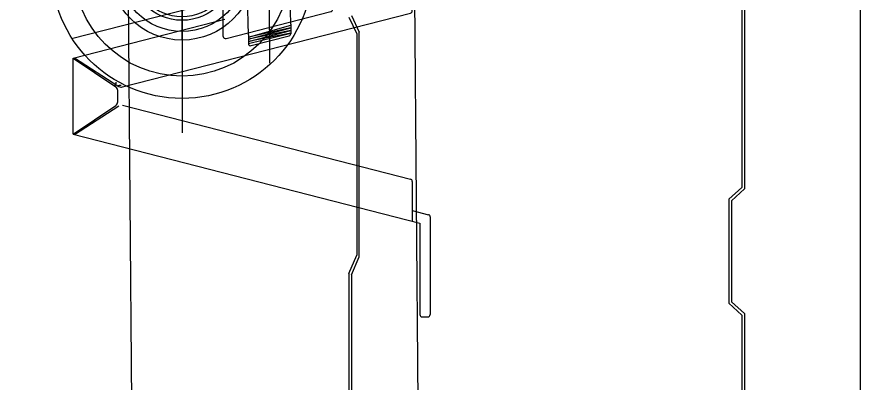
# Model space of a CAD drawing. Header units: millimetres. Extents: x 13515 to 183937, y -33900 to -660.
# Drawn here: x 82065.9 to 82227.9, y -17221.6 to -17151.3 of the extents above; entities that cross this region are included whole.
import ezdxf

# ---------------------------------------------------------------- set-up
doc = ezdxf.new("R2010")
doc.units = ezdxf.units.MM
doc.header["$LTSCALE"] = 100
doc.header["$MEASUREMENT"] = 0
doc.linetypes.add('CEN', pattern=[62, 60, -1, 0, -1])
doc.linetypes.add('HID', pattern=[2.5, 1.5, -1])
doc.layers.get('0').update_dxf_attribs({"linetype": 'CONTINUOUS'})
for name, color, linetype in [('[0]', 255, 'CONTINUOUS'), ('A-외장판넬', 8, 'CONTINUOUS'), ('CEN', 1, 'CEN'), ('PANEL', 9, 'CONTINUOUS')]:
    doc.layers.add(name, color=color, linetype=linetype)

# ---------------------------------------------------------------- blocks, each defined once
blk = doc.blocks.new('11')
at = {"color": 7}
for p, q in [((5196.9856117918, -25158.74656224536), (5196.9856117918, -25142.37552183244)), ((5196.9856117918, -25158.74656224536), (5196.9856117918, -25142.37552183244)), ((5198.958219189871, -25159.94462801603), (5198.958219189871, -25142.37552183244)), ((5198.958219189871, -25159.94462801603), (5198.958219189871, -25142.37552183244)), ((5195.527597628081, -25166.75567892503), (5195.527597628081, -25159.12017837481)), ((5195.527597628081, -25166.75567892503), (5195.527597628081, -25159.12017837481)), ((5195.527597628081, -25199.47049692017), (5195.527597628081, -25207.10599747038)), ((5195.527597628081, -25199.47049692017), (5195.527597628081, -25207.10599747038)), ((5196.9856117918, -25207.47961359983), (5196.9856117918, -25225.05243651546)), ((5196.9856117918, -25207.47961359983), (5196.9856117918, -25225.05243651546)), ((5198.958219189871, -25206.28154782916), (5198.958219189871, -25225.05243651546)), ((5198.958219189871, -25206.28154782916), (5198.958219189871, -25225.05243651546))]:
    blk.add_line(p, q, dxfattribs=at)
at = {"color": 7, "linetype": 'CEN'}
for p, q in [((5197.414439487025, -25141.94669413718), (5198.529391494647, -25141.94669413718)), ((5197.414439487025, -25141.94669413718), (5198.529391494647, -25141.94669413718)), ((5197.414439487025, -25225.48126421071), (5198.529391494647, -25225.48126421071)), ((5197.414439487025, -25225.48126421071), (5198.529391494647, -25225.48126421071))]:
    blk.add_line(p, q, dxfattribs=at)
for p, q in [((5195.098304052898, -25159.23018485349), (5196.9856117918, -25158.74656224536)), ((5195.098304052898, -25159.23018485349), (5196.9856117918, -25158.74656224536)), ((5180.50443827594, -25162.96986295882), (5195.098304052898, -25159.23018485349)), ((5180.50443827594, -25162.96986295882), (5195.098304052898, -25159.23018485349)), ((5195.527597628081, -25161.15652083867), (5198.635839257804, -25160.36003392103)), ((5195.527597628081, -25161.15652083867), (5198.635839257804, -25160.36003392103)), ((5139.851221174383, -25181.35554643866), (5195.205217696015, -25167.17108483002)), ((5139.851221174383, -25181.35554643866), (5195.205217696015, -25167.17108483002)), ((5130.345787954079, -25175.82301710378), (5159.492347089938, -25168.35421132523)), ((5130.345787954079, -25190.40315874137), (5130.345787954079, -25175.82301710378)), ((5130.345787954079, -25175.82301710378), (5138.543459577125, -25181.33864875598)), ((5130.345787954079, -25190.40315874137), (5130.345787954079, -25175.82301710378)), ((5130.345787954079, -25175.82301710378), (5138.543459577125, -25181.33864875598)), ((5130.595932329953, -25175.75891760748), (5139.159552539045, -25181.23631672427)), ((5130.595932329953, -25175.75891760748), (5139.159552539045, -25181.23631672427)), ((5138.922341858552, -25184.17594499356), (5138.922341858552, -25182.05023085157)), ((5138.922341858552, -25184.17594499356), (5138.922341858552, -25182.05023085157)), ((5130.345787954079, -25190.40315874137), (5138.543459577125, -25184.88752708922)), ((5130.345787954079, -25190.40315874137), (5138.543459577125, -25184.88752708922)), ((5130.595932329953, -25190.46725823771), (5139.159552539045, -25184.98985912086)), ((5130.595932329953, -25190.46725823771), (5139.159552539045, -25184.98985912086)), ((5139.851221174383, -25184.87062940653), (5195.205217696015, -25199.05509101518)), ((5139.851221174383, -25184.87062940653), (5195.205217696015, -25199.05509101518)), ((5130.345787954079, -25190.40315874137), (5196.9856117918, -25207.47961359983)), ((5130.345787954079, -25190.40315874137), (5196.9856117918, -25207.47961359983)), ((5195.527597628081, -25205.06965500652), (5198.635839257804, -25205.86614192417)), ((5195.527597628081, -25205.06965500652), (5198.635839257804, -25205.86614192417))]:
    blk.add_line(p, q)
at = {"color": 7}
for centre, start, end in [((5197.414439487047, -25142.37552183244), 90, 180), ((5197.414439487047, -25142.37552183244), 90, 180), ((5198.529391494669, -25142.37552183244), 0, 90), ((5198.529391494669, -25142.37552183244), 0, 90), ((5197.414439487047, -25225.05243651546), 180, 270), ((5197.414439487047, -25225.05243651546), 180, 270), ((5198.529391494669, -25225.05243651546), 270, 0), ((5198.529391494669, -25225.05243651546), 270, 0)]:
    blk.add_arc(centre, 0.4288276952236967, start, end, dxfattribs=at)
for centre, radius, start, end in [((5198.529391494669, -25159.94462801603), 0.4288276952236967, 284.3727786850034, 0), ((5198.529391494669, -25159.94462801603), 0.4288276952236967, 284.3727786850034, 0), ((5195.098769932878, -25166.75567892497), 0.4288276952236967, 284.3727786850034, 0), ((5195.098769932878, -25166.75567892497), 0.4288276952236967, 284.3727786850034, 0), ((5138.064686468127, -25182.05023085157), 0.8576553904473933, 0, 56.06618799964051), ((5138.064686468127, -25182.05023085157), 0.8576553904473933, 0, 56.06618799964051), ((5139.638325648089, -25180.52473462862), 0.8576553904473933, 236.0661879996405, 284.3727786850034), ((5139.638325648089, -25180.52473462862), 0.8576553904473933, 236.0661879996405, 284.3727786850034), ((5138.064686468127, -25184.17594499356), 0.8576553904473933, 303.9338120003595, 0), ((5195.098769932878, -25199.47049692017), 0.4288276952236967, 0, 75.62722131499667), ((5195.098769932878, -25199.47049692017), 0.4288276952236967, 0, 75.62722131499667), ((5198.529391494669, -25206.2815478291), 0.4288276952236967, 0, 75.62722131499667), ((5198.529391494669, -25206.2815478291), 0.4288276952236967, 0, 75.62722131499667)]:
    blk.add_arc(centre, radius, start, end)
blk = doc.blocks.new('roll')
at = {"color": 1}
for p, q in [((-4.4334228733e-06, -13.76701811217936), (-4.4334228733e-06, 15.135542328062)), ((-4.4334228733e-06, -13.76701811217936), (-4.4334228733e-06, 15.135542328062)), ((16.61530714217224, 13.86767193785636), (16.82240646092759, -18.37380420189584)), ((16.61530714217224, 13.86767193785636), (16.82240646092759, -18.37380420189584)), ((-13.38834995363868, 0), (13.14283256560156, 0)), ((-13.38834995363868, 0), (13.14283256560156, 0))]:
    blk.add_line(p, q, dxfattribs=at)
for p, q in [((24.8616117004276, 0.2174934283830225), (26.90798956070648, 4.995859091868624)), ((24.8616117004276, 0.2174934283830225), (26.90798956070648, 4.995859091868624)), ((27.1957412279171, 5.242445562849752), (27.78892638478828, 5.394449259329121)), ((27.1957412279171, 5.242445562849752), (27.78892638478828, 5.394449259329121)), ((28.41012365583629, 1.126799616904463), (28.32409547921452, 4.988593866873998)), ((28.41012365583629, 1.126799616904463), (28.32409547921452, 4.988593866873998)), ((9.010276078648529, -2.07367874745978), (25.73455619237393, 2.211918031680397)), ((9.010276078648529, -2.07367874745978), (25.73455619237393, 2.211918031680397)), ((7.933307928215072, -4.120384413283318), (28.41012365583629, 1.126799616904463)), ((7.933307928215072, -4.120384413283318), (28.41012365583629, 1.126799616904463)), ((4.688133527735771, -2.598975516797509), (7.497587405718149, -2.598975516797509)), ((4.688133527735771, -2.598975516797509), (7.497587405718149, -2.598975516797509)), ((9.010276078648529, -3.844411324651446), (9.010276078648529, -2.07367874745978)), ((9.010276078648529, -3.844411324651446), (9.010276078648529, -2.07367874745978)), ((-4.4334228733e-06, -5.360346190340351), (7.933307928215072, -4.120384413283318)), ((-4.4334228733e-06, -5.360346190340351), (7.933307928215072, -4.120384413283318)), ((6.653694831000393, -4.320385529776103), (7.933307928215072, -4.120384413283318)), ((6.653694831000393, -4.320385529776103), (7.933307928215072, -4.120384413283318)), ((-21.21325120764414, -13.62553265562747), (7.933307928215072, -6.156726877088658)), ((8.468583386596947, -13.6298537759576), (28.62301918215235, -8.465279603376983)), ((8.468583386596947, -13.6298537759576), (28.62301918215235, -8.465279603376983)), ((20.89626956555185, -10.85633375548059), (20.89626956555185, -12.71213901398005)), ((20.89626956555185, -10.85633375548059), (20.89626956555185, -12.71213901398005)), ((12.74854335630152, -12.94418859662255), (12.74854335630152, -14.58021966129308)), ((12.74854335630152, -12.94418859662255), (12.74854335630152, -14.58021966129308)), ((13.2838188146834, -14.99562556628371), (20.57388963348785, -13.12754491897067)), ((13.2838188146834, -14.99562556628371), (20.57388963348785, -13.12754491897067))]:
    blk.add_line(p, q)
at = {"color": 7}
for p, q in [((28.94539911421816, -8.049873698386362), (28.94539911421816, 0.7113937119138427)), ((28.94539911421816, -8.049873698386362), (28.94539911421816, 0.7113937119138427)), ((7.933307928215072, -13.21444787096698), (7.933307928215072, -4.120384413283318)), ((7.933307928215072, -13.21444787096698), (7.933307928215072, -4.120384413283318))]:
    blk.add_line(p, q, dxfattribs=at)
at = {"color": 1, "linetype": 'HID'}
for p, q in [((20.89626956555185, -10.85633375548059), (20.68917024679831, -0.8516946940799243)), ((20.89626956555185, -10.85633375548059), (20.68917024679831, -0.8516946940799243)), ((12.74854335630152, -12.94418859662255), (12.54144403754799, -2.939549535221885)), ((12.74854335630152, -12.94418859662255), (12.54144403754799, -2.939549535221885))]:
    blk.add_line(p, q, dxfattribs=at)
at = {"color": 2}
for p, q in [((12.74854394937756, -13.35474682413041), (20.89626956555185, -11.07916831295006)), ((12.74854394937756, -13.35474682413041), (20.89626956555185, -11.07916831295006)), ((12.74567889548234, -14.1789496334386), (20.89626956555185, -12.05735548230586)), ((12.74567889548234, -14.1789496334386), (20.89626956555185, -12.05735548230586)), ((20.89626956555185, -12.5696453449782), (12.74567889548234, -14.1789496334386)), ((20.89626956555185, -12.5696453449782), (12.74567889548234, -14.1789496334386)), ((12.74854335630152, -14.58021966129308), (20.89626956555185, -12.5696453449782)), ((12.74854335630152, -14.58021966129308), (20.89626956555185, -12.5696453449782)), ((20.89626956555185, -11.59145817562239), (12.74854394937756, -13.35474682413041)), ((20.89626956555185, -11.59145817562239), (12.74854394937756, -13.35474682413041)), ((12.75707770146619, -13.77366380317835), (20.89626956555185, -11.59145817562239)), ((12.75707770146619, -13.77366380317835), (20.89626956555185, -11.59145817562239)), ((20.89626956555185, -12.05735548230586), (12.75707770146619, -13.77366380317835)), ((20.89626956555185, -12.05735548230586), (12.75707770146619, -13.77366380317835))]:
    blk.add_line(p, q, dxfattribs=at)
at = {"color": 7}
for radius in [25.12672360912414, 20.83844665688717]:
    blk.add_circle((0, 3.0731898732e-06), radius, dxfattribs=at)
at = {"color": 4}
for radius in [13.93334397582993, 12.27516477856566, 10.13102630244727]:
    blk.add_circle((0, 3.0731898732e-06), radius, dxfattribs=at)
at = {"color": 6}
blk.add_circle((0, 3.0731898732e-06), 9.464227228934476, dxfattribs=at)
for radius in [4.652780493177119, 4.223952792952509]:
    blk.add_circle((0, 3.0731898732e-06), radius)
for centre, radius, start, end in [((-0.0100228198425612, 0.0139481529477053), 7.949313266143093, 340.8102292890781, 284.417772213925), ((-0.0100228198425612, 0.0139481529477053), 7.949313266143093, 340.8102292890781, 284.417772213925), ((-4.4334010454e-06, 0), 5.360346190296208, 330.9972121320973, 287.7667005647796), ((-4.4334010454e-06, 0), 5.360346190296208, 330.9972121320973, 287.7667005647796), ((27.30218899104694, 4.827039657917338), 0.4288276952236967, 104.3727786849918, 156.816536755109), ((27.30218899104694, 4.827039657917338), 0.4288276952236967, 104.3727786849918, 156.816536755109), ((27.89537414796905, 4.9790433543385), 0.4288276952236967, 1.276151966961008, 104.3727786849918), ((27.89537414796905, 4.9790433543385), 0.4288276952236967, 1.276151966961008, 104.3727786849918), ((20.05604573397795, -10.44752511568367), 13.86110855153509, 65.91148276454444, 142.834074605185), ((20.05604573397795, -10.44752511568367), 13.86110855153509, 65.91148276454444, 142.834074605185), ((28.51657141901524, 0.7113937119720504), 0.4288276952236967, 0, 104.3727786849918), ((28.51657141901524, 0.7113937119720504), 0.4288276952236967, 0, 104.3727786849918), ((28.51657141899341, -8.049873698386362), 0.4288276952236967, 284.3727786849918, 0), ((28.51657141899341, -8.049873698386362), 0.4288276952236967, 284.3727786849918, 0), ((20.46744187035074, -12.71213901398005), 0.4288276952236967, 284.3727786849918, 0), ((20.46744187035074, -12.71213901398005), 0.4288276952236967, 284.3727786849918, 0), ((8.362135623459835, -13.21444787096698), 0.4288276952236967, 180, 284.3727786849918), ((8.362135623459835, -13.21444787096698), 0.4288276952236967, 180, 284.3727786849918), ((13.17737105154811, -14.58021966129308), 0.4288276952236967, 180, 284.3727786849918), ((13.17737105154811, -14.58021966129308), 0.4288276952236967, 180, 284.3727786849918), ((-13.49435269359492, -21.97846054541878), 0.8576553904473933, 303.9338120003598, 0), ((-11.92071351363302, -23.50395676831249), 0.8576553904473933, 75.62722131500813, 123.9338120003597), ((-11.92071351363302, -23.50395676831249), 0.8576553904473933, 75.62722131500813, 123.9338120003597)]:
    blk.add_arc(centre, radius, start, end)
at = {"layer": 'CEN'}
for p, q in [((0, 31.73325251974166), (0, -31.73324637336191)), ((31.73324944655542, 3.0731898732e-06), (-31.7332494465536, 3.0731898732e-06))]:
    blk.add_line(p, q, dxfattribs=at)
blk = doc.blocks.new('OHD-575-S')
at = {"layer": 'PANEL'}
for p, q in [((29.5, 5.75), (29.5, -44)), ((30, 6.25), (30, -44.30901698768138)), ((-46, -11.30901698768139), (-44.5, -14.5)), ((-45.49999999999999, -11), (-44, -14.19098300486803)), ((-44.5, -14.5), (-44.5, -57)), ((-44, -57.30901698768139), (-44, -14.19098300486803)), ((29.5, -44), (27, -46.25)), ((30, -44.30901698768138), (27.5, -46.55901698768139)), ((27, -46.25), (27, -66.25)), ((27.5, -46.55901698768139), (27.5, -65.94098300486803)), ((-46, -60.5), (-44.5, -57)), ((-45.49999999999999, -60.80901698768139), (-44, -57.30901698768139)), ((-46, -60.5), (-46, -110)), ((-45.49999999999999, -60.80901698768139), (-45.49999999999999, -109.690983004868)), ((29.5, -68.5), (27, -66.25)), ((30, -68.19098300486803), (27.5, -65.94098300486803)), ((29.5, -68.5), (29.5, -169)), ((30, -68.19098300486803), (30, -169.3090169876814))]:
    blk.add_line(p, q, dxfattribs=at)

msp = doc.modelspace()

# ---------------------------------------------------------------- linework, layer by layer
at = {"layer": '[0]', "color": 4}
for p, q in [((82091.94283121265, -17696.73553669843), (82075.41043861338, -15710.00000001478)), ((82146.94252687134, -17696.7002154956), (82130.38669171627, -15710.00000001478))]:
    msp.add_line(p, q, dxfattribs=at)
at = {"layer": 'A-외장판넬', "ltscale": 50}
msp.add_line((82227.94252694037, -15710.00000001478), (82227.94252687134, -17696.7002154956), dxfattribs=at)

# ---------------------------------------------------------------- block references
for name, p in [('roll', (82097.64058532007, -17141.86859324662)), ('11', (76946.36661936529, 8016.558191212418))]:
    msp.add_blockref(name, p)
at = {"color": 0}
msp.add_blockref('OHD-575-S', (82175.71056863852, -17140.06733061088), dxfattribs=at)

doc.saveas('drawing.dxf')
